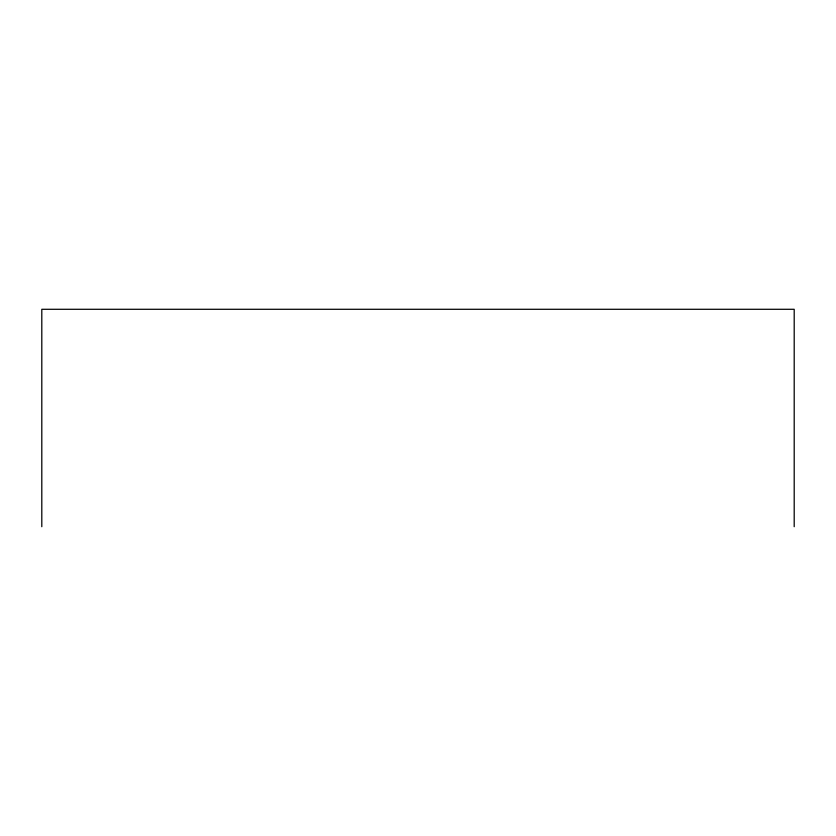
<?xml version="1.0" encoding="UTF-8"?>
<svg xmlns="http://www.w3.org/2000/svg" width="836" height="836" viewBox="0 0 836 836"><rect width="100%" height="100%" fill="white"/><g stroke="black" fill="none" stroke-linecap="round" stroke-linejoin="round"><path stroke-width="1.25" d="M794.2 526.711L794.2 309.289L41.8 309.289L41.8 526.711"/></g></svg>
